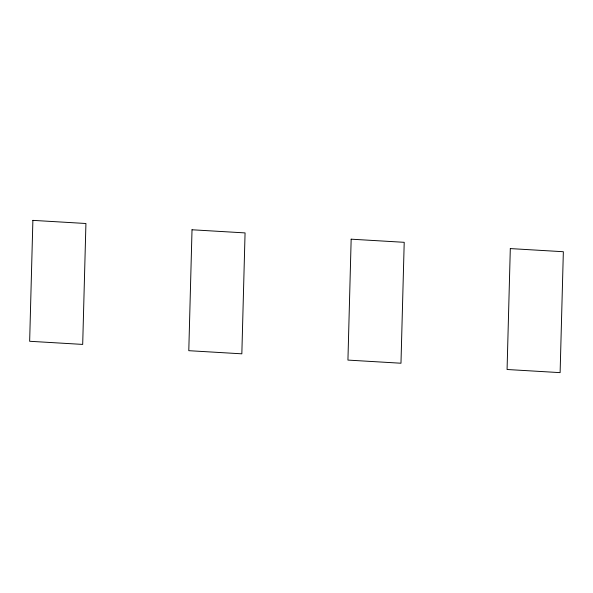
<?xml version="1.0" encoding="UTF-8"?>
<svg xmlns="http://www.w3.org/2000/svg" width="593" height="593" viewBox="0 0 593 593"><rect width="100%" height="100%" fill="white"/><g stroke="black" fill="none" stroke-linecap="round" stroke-linejoin="round"><path stroke-width="0.89" d="M32.882 220.366L29.65 341.279L82.694 344.414L85.926 223.502L32.882 220.366M192.021 229.773L188.789 350.685L241.84 353.821L245.065 232.908L192.021 229.773M351.16 239.179L347.935 360.092L400.979 363.227L404.211 242.315L351.16 239.179M510.306 248.586L507.074 369.498L560.118 372.634L563.35 251.721L510.306 248.586"/></g></svg>
